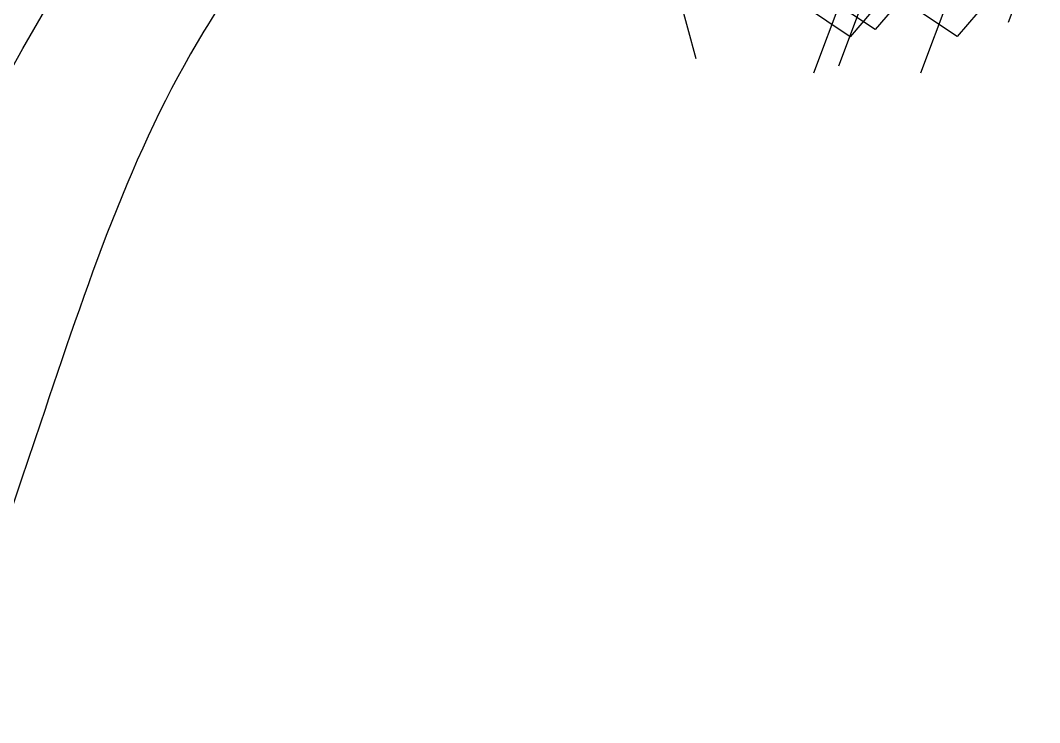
# Model space of a CAD drawing. Header units: millimetres. Extents: x 22565 to 38821, y 15578 to 26720.
# Drawn here: x 28582.6 to 28642.7, y 25627.7 to 25669.2 of the extents above; entities that cross this region are included whole.
import ezdxf

# ---------------------------------------------------------------- set-up
doc = ezdxf.new("R2010")
doc.units = ezdxf.units.MM

# ---------------------------------------------------------------- blocks, each defined once
blk = doc.blocks.new('A$C452702A7')
for p, q in [((209.237, 463.497), (211.071, 468.385)), ((190.797, 461.326), (189.435, 466.366)), ((199.223, 460.926), (201.057, 465.814)), ((197.743, 460.503), (199.577, 465.392)), ((203.197, 465.203), (201.363, 463.064)), ((204.063, 460.511), (205.897, 465.399)), ((201.363, 463.064), (198.612, 464.898)), ((201.717, 464.78), (199.883, 462.642)), ((208.037, 464.788), (206.203, 462.65)), ((199.883, 462.642), (197.132, 464.475)), ((206.203, 462.65), (203.452, 464.483))]:
    blk.add_line(p, q)
blk.add_open_spline([(87.401, 0), (87.194, 11.286), (86.703, 42.884), (92.329, 85.352), (90.758, 126.386), (104.029, 160.603), (100.053, 199.243), (112.244, 245.887), (114.668, 295.379), (115.585, 343.034), (129.163, 379.882), (133.192, 410.682), (140.056, 444.502), (152.476, 464.603), (159.806, 476.465)], degree=3, knots=[3.726546, 3.726546, 3.726546, 3.726546, 71.363856, 193.120102, 260.736655, 314.536713, 409.222683, 487.546538, 601.751234, 706.349812, 770.467318, 835.160769, 892.702762, 975.537572, 975.537572, 975.537572, 975.537572])
blk.add_spline([(169.455, 473.572), (161.736, 462.964), (152.086, 439.819), (142.437, 404.137), (139.542, 375.205), (135.682, 362.668), (128.927, 338.559), (126.998, 315.414), (125.068, 285.518), (122.173, 251.765), (121.208, 226.692), (111.559, 186.188), (111.559, 160.15), (106.734, 137.969), (101.909, 103.251), (99.014, 74.32), (99.014, 46.353), (97.084, 28.03), (98.049, 10.671), (100.944, 0.063)], degree=3)

msp = doc.modelspace()

# ---------------------------------------------------------------- block references
msp.add_blockref('A$C452702A7', (28431.652, 25205.563))

doc.saveas('drawing.dxf')
